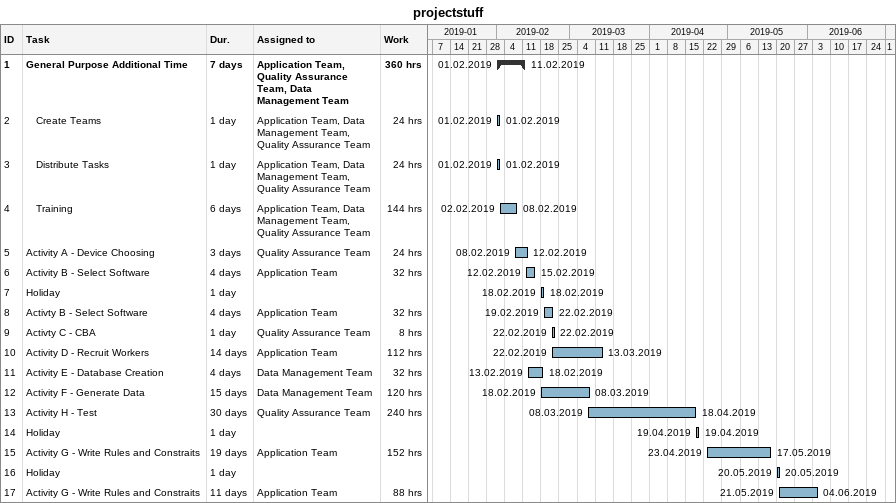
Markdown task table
projectstuff

| ID | Level | Task | Duration | Start | Finish | Resources | Work (h) |
|---|---|---|---|---|---|---|---|
| 1 | 1 | **General Purpose Additional Time** | 7d | 2019-02-01 | 2019-02-11 | Application Team, Quality Assurance Team, Data Management Team | 360 |
| 2 | 2 | Create Teams | 1d | 2019-02-01 | 2019-02-01 | Application Team, Data Management Team, Quality Assurance Team | 24 |
| 3 | 2 | Distribute Tasks | 1d | 2019-02-01 | 2019-02-01 | Application Team, Data Management Team, Quality Assurance Team | 24 |
| 4 | 2 | Training | 6d | 2019-02-02 | 2019-02-08 | Application Team, Data Management Team, Quality Assurance Team | 144 |
| 5 | 1 | Activity A - Device Choosing | 3d | 2019-02-08 | 2019-02-12 | Quality Assurance Team | 24 |
| 6 | 1 | Activity B - Select Software | 4d | 2019-02-12 | 2019-02-15 | Application Team | 32 |
| 7 | 1 | Holiday | 1d | 2019-02-18 | 2019-02-18 |  |  |
| 8 | 1 | Activty B - Select Software | 4d | 2019-02-19 | 2019-02-22 | Application Team | 32 |
| 9 | 1 | Activty C - CBA | 1d | 2019-02-22 | 2019-02-22 | Quality Assurance Team | 8 |
| 10 | 1 | Activity D - Recruit Workers | 14d | 2019-02-22 | 2019-03-13 | Application Team | 112 |
| 11 | 1 | Activity E - Database Creation | 4d | 2019-02-13 | 2019-02-18 | Data Management Team | 32 |
| 12 | 1 | Activity F - Generate Data | 15d | 2019-02-18 | 2019-03-08 | Data Management Team | 120 |
| 13 | 1 | Activity H - Test | 30d | 2019-03-08 | 2019-04-18 | Quality Assurance Team | 240 |
| 14 | 1 | Holiday | 1d | 2019-04-19 | 2019-04-19 |  |  |
| 15 | 1 | Activity G - Write Rules and Constraits | 19d | 2019-04-23 | 2019-05-17 | Application Team | 152 |
| 16 | 1 | Holiday | 1d | 2019-05-20 | 2019-05-20 |  |  |
| 17 | 1 | Activity G - Write Rules and Constraits | 11d | 2019-05-21 | 2019-06-04 | Application Team | 88 |
